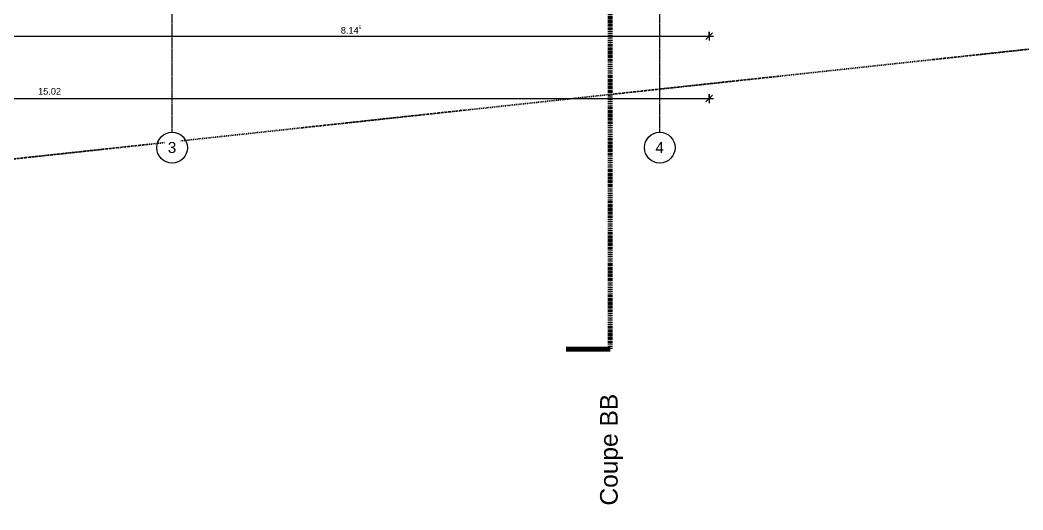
# Model space of a CAD drawing. Header units: millimetres. Extents: x -83 to 30397, y 298 to 25043.
# Drawn here: x 12976 to 24391, y 298 to 5880 of the extents above; entities that cross this region are included whole.
import ezdxf

# ---------------------------------------------------------------- set-up
doc = ezdxf.new("R2010")
doc.units = ezdxf.units.MM
for name, pattern in [('Dash dot', [21, 10, -5, 1, -5]), ('Double dash', [55, 20, -5, 10, -5, 10, -5]), ('Grid Line', [22.225, 12.7, -3.175, 3.175, -3.175])]:
    doc.linetypes.add(name, pattern=pattern)
for name, color, linetype, lineweight in [('A-ANNO-DIMS', 211, 'Continuous', 9), ('A-ANNO-DIMS-50', 211, 'Continuous', 9), ('C-PROP-LINE', 91, 'Double dash', 25), ('G-ANNO-SYMB', 111, 'Continuous', 9), ('S-GRID', 1, 'Continuous', 9), ('S-GRID-IDEN', 1, 'Continuous', 9)]:
    doc.layers.add(name, color=color, linetype=linetype, lineweight=lineweight)
doc.styles.add('Arial', font='arial.ttf', dxfattribs={"height": 75})
doc.styles.add('Arial_10', font='arial.ttf', dxfattribs={"height": 125})
doc.styles.add('Arial_2', font='arial.ttf', dxfattribs={"height": 200})
doc.dimstyles.new('ANNOTATION_1_5MM_BLACK_1', dxfattribs={"dimscale": 304.8, "dimtxt": 76.519455, "dimasz": 0.246063, "dimexe": 0.164042, "dimexo": 0.0625, "dimgap": 0.065617, "dimtad": 1, "dimlfac": 0.001, "dimrnd": 0.005, "dimzin": 0, "dimdsep": 46, "dimtxsty": 'Arial', "dimblk1": 'OBLIQUE', "dimblk2": 'OBLIQUE', "dimsah": 1, "dimcen": 0.09, "dimdle": 0.164042, "dimazin": 0, "dimtfac": 1, "dimtdec": 4, "dimtix": 1, "dimtmove": 0, "dimatfit": 3, "dimfxl": 0.164042, "dimfxlon": 1, "dimtvp": 1, "dimtolj": 1, "dimtzin": 0, "dimarcsym": 2})

# ---------------------------------------------------------------- blocks, each defined once
blk = doc.blocks.new('Family - ___-602283-N_F_ E_0')
at = {"layer": 'C-PROP-LINE', "color": 1, "linetype": 'Dash dot'}
blk.add_line((29883, 6135), (2239, 3144), dxfattribs=at)
blk = doc.blocks.new('Coupe - SEC_VER__TAIL-248176-N_F_ E_0')
at = {"layer": 'G-ANNO-SYMB', "lineweight": 70}
blk.add_line((0, 0), (0, 10), dxfattribs=at)
blk = doc.blocks.new('DIMBLOCK33-N_F_ E_0')
at = {"layer": 'A-ANNO-DIMS-50'}
for p, q in [((12677, 5746), (12677, 5646)), ((12677, 5696), (12677, 5746)), ((12677, 5696), (12714, 5733)), ((20820, 5746), (20820, 5646)), ((20820, 5696), (20820, 5746)), ((20820, 5696), (20858, 5733)), ((12677, 5696), (12639, 5658)), ((12677, 5696), (20870, 5696)), ((20820, 5696), (20783, 5658))]:
    blk.add_line(p, q, dxfattribs=at)
at = {"layer": 'A-ANNO-DIMS-50', "color": 0, "insert": (16627, 5816), "char_height": 75, "width": 291.07, "attachment_point": 1, "line_spacing_factor": 0.941778, "style": 'Arial'}
blk.add_mtext('8.14\\A2\\H0.5x;\\S5^  ;\\H2x;', dxfattribs=at)
blk = doc.blocks.new('_Oblique')
at = {"color": 0, "linetype": 'ByBlock', "lineweight": -2}
blk.add_line((-0.5, -0.5), (0.5, 0.5), dxfattribs=at)
blk = doc.blocks.new('DIMBLOCK34-N_F_ E_0')
at = {"layer": 'A-ANNO-DIMS-50'}
for p, q in [((5802, 5035), (5802, 4935)), ((5802, 4985), (5802, 5035)), ((5802, 4985), (5840, 5023)), ((20820, 5035), (20820, 4935)), ((20820, 4985), (20820, 5035)), ((20820, 4985), (20858, 5023)), ((5752, 4985), (20870, 4985)), ((5802, 4985), (5765, 4948)), ((20820, 4985), (20783, 4948))]:
    blk.add_line(p, q, dxfattribs=at)
at = {"layer": 'A-ANNO-DIMS-50', "color": 0, "insert": (13181, 5106), "char_height": 75, "width": 314.03, "attachment_point": 1, "line_spacing_factor": 0.941778, "style": 'Arial'}
blk.add_mtext('15.02', dxfattribs=at)
blk = doc.blocks.new('Quadrillage - M_Grid Head - Circle_3_5-489728-N_F_ E_0')
at = {"layer": 'S-GRID-IDEN'}
blk.add_circle((0, 0), 3.5, dxfattribs=at)

msp = doc.modelspace()

# ---------------------------------------------------------------- linework, layer by layer
at = {"layer": 'G-ANNO-SYMB', "linetype": 'Dash dot', "lineweight": 70}
msp.add_line((19693.8, 22933.184), (19693.8, 2129.591), dxfattribs=at)
at = {"layer": 'S-GRID', "linetype": 'Grid Line'}
for p, q in [((14707.354, 4601.222), (14707.354, 18451.704)), ((20257.354, 4601.222), (20257.354, 18451.704))]:
    msp.add_line(p, q, dxfattribs=at)

# ---------------------------------------------------------------- block references
at = {"layer": 'C-PROP-LINE', "color": 1, "linetype": 'Dash dot'}
msp.add_blockref('Family - ___-602283-N_F_ E_0', (0, 0), dxfattribs=at)
at = {"layer": 'G-ANNO-SYMB', "lineweight": 70, "xscale": 49.99999999999998, "yscale": 49.99999999999998, "zscale": 49.99999999999998, "rotation": 89.99999999999947}
msp.add_blockref('Coupe - SEC_VER__TAIL-248176-N_F_ E_0', (19693.8, 2129.591), dxfattribs=at)
at = {"layer": 'S-GRID-IDEN', "xscale": 49.99999999999998, "yscale": 49.99999999999998, "zscale": 49.99999999999998}
for p in [(14707.354, 4426.222), (20257.354, 4426.222)]:
    msp.add_blockref('Quadrillage - M_Grid Head - Circle_3_5-489728-N_F_ E_0', p, dxfattribs=at)

# ---------------------------------------------------------------- texts
at = {"layer": 'G-ANNO-SYMB', "insert": (19577.98, 348.488), "char_height": 200, "width": 1551.26531, "attachment_point": 1, "rotation": 90, "style": 'Arial_2', "bg_fill": 3, "box_fill_scale": 1.25, "bg_fill_color": 256, "bg_fill_true_color": 13158600, "bg_fill_transparency": 0}
msp.add_mtext('Coupe BB', dxfattribs=at)

# ---------------------------------------------------------------- dimensions: what is measured, and where the dimension line sits
at = {"layer": 'A-ANNO-DIMS'}
dim = msp.add_linear_dim(base=(20820.354, 5695.506), p1=(12676.794, 5745.506), p2=(20820.354, 5745.506), text='\\A1;8.14\\Q;{\\A1;{\\H0.5x;\\S5^ ;}}', dimstyle='ANNOTATION_1_5MM_BLACK_1', override={"dimpost": '<>', "dimfxl": 8143.559322}, dxfattribs=at)
dim.commit()
dim.dimension.update_dxf_attribs({"geometry": 'DIMBLOCK33-N_F_ E_0', "text_midpoint": (16748.574, 5753.799)})
dim = msp.add_linear_dim(base=(20820.354, 4985.134), p1=(5802.413, 5035.134), p2=(20820.354, 5035.134), dimstyle='ANNOTATION_1_5MM_BLACK_1', override={"dimpost": '<>', "dimfxl": 15017.940678}, dxfattribs=at)
dim.commit()
dim.dimension.update_dxf_attribs({"geometry": 'DIMBLOCK34-N_F_ E_0', "text_midpoint": (13311.383, 5043.427)})

# ---------------------------------------------------------------- next in the draw order: texts
at = {"layer": 'S-GRID-IDEN', "char_height": 125, "width": 116.24469, "attachment_point": 1, "style": 'Arial_10', "bg_fill": 3, "box_fill_scale": 1.25, "bg_fill_color": 256, "bg_fill_true_color": 13158600, "bg_fill_transparency": 0}
for s, insert in [('3', (14657.543, 4490.432)), ('4', (20207.543, 4490.432))]:
    msp.add_mtext(s, dxfattribs=dict(at, insert=insert))

doc.saveas('drawing.dxf')
